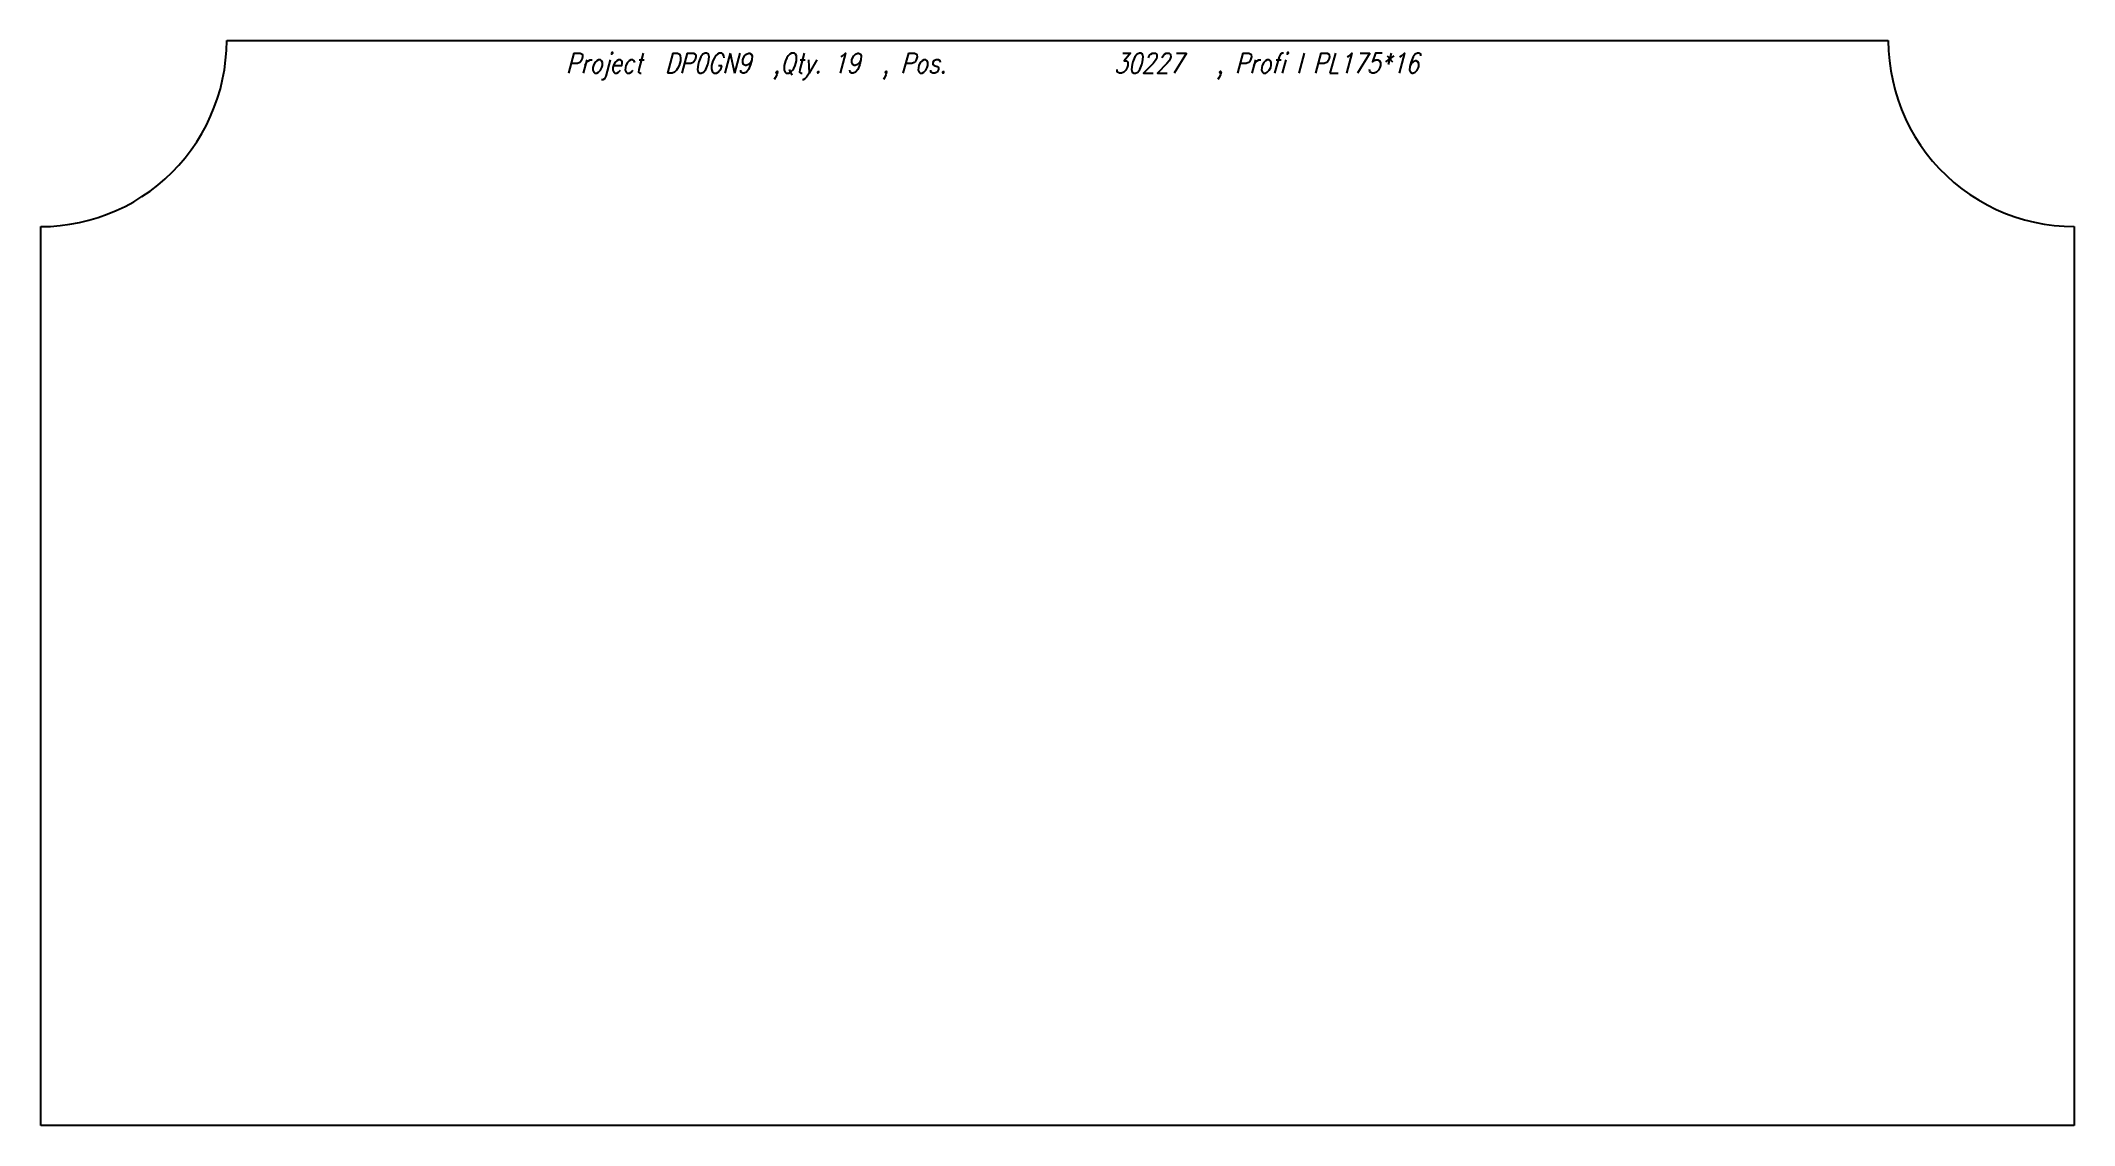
# Model space of a CAD drawing. Extents: x 0 to 328, y -88 to 88.
import ezdxf

# ---------------------------------------------------------------- set-up
doc = ezdxf.new("R2010")
doc.units = 0
doc.header["$LTSCALE"] = 10
doc.layers.add('TEILE', color=7, linetype='CONTINUOUS')
doc.layers.add('UNTERSCHRIFT', color=7, linetype='CONTINUOUS')
doc.styles.get("Standard").update_dxf_attribs({"font": 'ROMANS'})

msp = doc.modelspace()

# ---------------------------------------------------------------- linework, layer by layer
at = {"layer": 'TEILE', "color": 2}
for p, q in [((29.835661, 84.364159), (29.958889, 85.929932)), ((29.958889, 85.929932), (30.000002, 87.500008)), ((30.000002, 87.500008), (30, 87.5)), ((30, 87.5), (298, 87.5)), ((298, 87.5), (298.044006, 85.875824)), ((298.044006, 85.875824), (298.175873, 84.256432)), ((29.344435, 81.262657), (29.630657, 82.806969)), ((29.630657, 82.806969), (29.835661, 84.364159)), ((298.175873, 84.256432), (298.395203, 82.646545)), ((298.395203, 82.646545), (298.701385, 81.05088)), ((28.531702, 78.229492), (28.977779, 79.735435)), ((28.977779, 79.735435), (29.344435, 81.262657)), ((298.701385, 81.05088), (299.093506, 79.474152)), ((299.093506, 79.474152), (299.570404, 77.920959)), ((27.40637, 75.297905), (28.00742, 76.74897)), ((28.00742, 76.74897), (28.531702, 78.229492)), ((299.570404, 77.920959), (300.130676, 76.395859)), ((300.130676, 76.395859), (300.772736, 74.903328)), ((25.160126, 71.160828), (25.98077, 72.5)), ((25.98077, 72.5), (26.730204, 73.880287)), ((26.730204, 73.880287), (27.40637, 75.297905)), ((300.772736, 74.903328), (301.494629, 73.447754)), ((301.494629, 73.447754), (302.294281, 72.033394)), ((23.31439, 68.620392), (24.270519, 69.86644)), ((24.270519, 69.86644), (25.160126, 71.160828)), ((302.294281, 72.033394), (303.169312, 70.664398)), ((303.169312, 70.664398), (304.117188, 69.34478)), ((304.117188, 69.34478), (305.135132, 68.078423)), ((20.073929, 65.205658), (21.213215, 66.286797)), ((21.213215, 66.286797), (22.294353, 67.426086)), ((22.294353, 67.426086), (23.31439, 68.620392)), ((305.135132, 68.078423), (306.220123, 66.869026)), ((306.220123, 66.869026), (307.369019, 65.720146)), ((307.369019, 65.720146), (308.5784, 64.635147)), ((15.000011, 61.519238), (16.339184, 62.339882)), ((16.339184, 62.339882), (17.63357, 63.229488)), ((17.63357, 63.229488), (18.879625, 64.185623)), ((18.879625, 64.185623), (20.073929, 65.205658)), ((308.5784, 64.635147), (309.844757, 63.617218)), ((309.844757, 63.617218), (311.164368, 62.669338)), ((311.164368, 62.669338), (312.533356, 61.794296)), ((9.270516, 58.9683), (10.751047, 59.492584)), ((10.751047, 59.492584), (12.202109, 60.093632)), ((12.202109, 60.093632), (13.619726, 60.769802)), ((13.619726, 60.769802), (15.000011, 61.519238)), ((312.533356, 61.794296), (313.947723, 60.994648)), ((313.947723, 60.994648), (315.40332, 60.272747)), ((315.40332, 60.272747), (316.895813, 59.630707)), ((316.895813, 59.630707), (318.420929, 59.070415)), ((318.420929, 59.070415), (319.974121, 58.593506)), ((0, 57.499996), (1.570078, 57.541107)), ((0, -87.5), (0, 57.499996)), ((1.570078, 57.541107), (3.135855, 57.664337)), ((3.135855, 57.664337), (4.693036, 57.869343)), ((4.693036, 57.869343), (6.237354, 58.155563)), ((6.237354, 58.155563), (7.764577, 58.522221)), ((7.764577, 58.522221), (9.270516, 58.9683)), ((319.974121, 58.593506), (321.550873, 58.201389)), ((321.550873, 58.201389), (323.146515, 57.89521)), ((323.146515, 57.89521), (324.756409, 57.675865)), ((324.756409, 57.675865), (326.375793, 57.544003)), ((326.375793, 57.544003), (327.999939, 57.500004)), ((327.999939, 57.500004), (328, 57.499996)), ((328, 57.499996), (328, -87.5)), ((328, -87.5), (0, -87.5))]:
    msp.add_line(p, q, dxfattribs=at)

# ---------------------------------------------------------------- texts
at = {"layer": 'UNTERSCHRIFT', "color": 2, "oblique": 15, "width": 0.8}
for s, p in [('Project  DP0GN9  ,Qty. 19  , Pos. ', (84.700005, 82.25)), ('30227', (173.099991, 82.25)), ('  , Profi l PL175*16', (186.099991, 82.25))]:
    msp.add_text(s, height=3.25, dxfattribs=at).set_placement(p)

doc.saveas('drawing.dxf')
